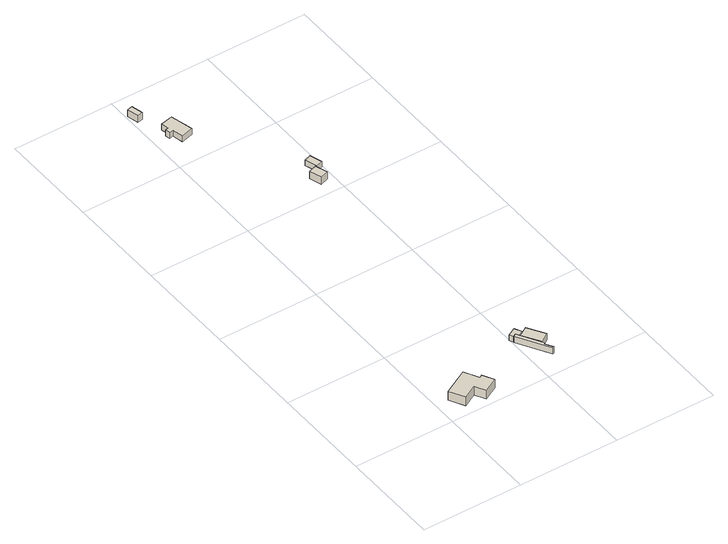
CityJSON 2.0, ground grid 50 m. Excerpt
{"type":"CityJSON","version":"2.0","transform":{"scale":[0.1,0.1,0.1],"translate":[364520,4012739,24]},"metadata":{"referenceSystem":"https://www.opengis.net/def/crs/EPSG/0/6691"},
"CityObjects":{
"building1":{"type":"Building","attributes":{"枝番":1,"usage":"411","measuredHeight":10.8,"BuildingDetails.prefecture":"10","BuildingDetails.city":"10207","BuildingDetails.surveyYear":2016},"geometry":[{"type":"Solid","lod":"1","boundaries":[[[[0,1,2,3,4,5,6,7]],[[6,8,9,7]],[[5,10,8,6]],[[4,11,10,5]],[[3,12,11,4]],[[2,13,12,3]],[[1,14,13,2]],[[0,15,14,1]],[[7,9,15,0]],[[8,10,11,12,13,14,15,9]]]]}]},
"building2":{"type":"Building","attributes":{"枝番":1,"measuredHeight":6.4,"BuildingDetails.prefecture":"10","BuildingDetails.city":"10207"},"geometry":[{"type":"Solid","lod":"1","boundaries":[[[[16,17,18,19,20,21]],[[20,22,23,21]],[[19,24,22,20]],[[18,25,24,19]],[[17,26,25,18]],[[16,27,26,17]],[[21,23,27,16]],[[22,24,25,26,27,23]]]]}]},
"building3":{"type":"Building","attributes":{"枝番":1,"usage":"431","measuredHeight":3.4,"BuildingDetails.prefecture":"10","BuildingDetails.city":"10207","BuildingDetails.surveyYear":2016},"geometry":[{"type":"Solid","lod":"1","boundaries":[[[[28,29,30,31,32,33]],[[32,34,35,33]],[[31,36,34,32]],[[30,37,36,31]],[[29,38,37,30]],[[28,39,38,29]],[[33,35,39,28]],[[34,36,37,38,39,35]]]]}]},
"building4":{"type":"Building","attributes":{"枝番":1,"usage":"454","measuredHeight":4,"BuildingDetails.prefecture":"10","BuildingDetails.city":"10207","BuildingDetails.surveyYear":2016},"geometry":[{"type":"Solid","lod":"1","boundaries":[[[[40,41,42,43]],[[42,44,45,43]],[[41,46,44,42]],[[40,47,46,41]],[[43,45,47,40]],[[44,46,47,45]]]]}]},
"building5":{"type":"Building","attributes":{"枝番":1,"利根川水系渡良瀬川洪水浸水想定区域（想定最大規模）.規模":"L2","利根川水系渡良瀬川洪水浸水想定区域（想定最大規模）.浸水ランク":"1","利根川水系渡良瀬川洪水浸水想定区域（想定最大規模）.浸水深":0.43,"利根川水系渡良瀬川洪水浸水想定区域（想定最大規模）.継続時間":2.8,"measuredHeight":4.5,"BuildingDetails.prefecture":"10","BuildingDetails.city":"10207"},"geometry":[{"type":"Solid","lod":"1","boundaries":[[[[48,49,50,51]],[[50,52,53,51]],[[49,54,52,50]],[[48,55,54,49]],[[51,53,55,48]],[[52,54,55,53]]]]}]},
"building6":{"type":"Building","attributes":{"枝番":1,"利根川水系渡良瀬川洪水浸水想定区域（想定最大規模）.規模":"L2","利根川水系渡良瀬川洪水浸水想定区域（想定最大規模）.浸水ランク":"1","利根川水系渡良瀬川洪水浸水想定区域（想定最大規模）.浸水深":0.22,"measuredHeight":3.6,"BuildingDetails.prefecture":"10","BuildingDetails.city":"10207"},"geometry":[{"type":"Solid","lod":"1","boundaries":[[[[56,57,58,59,60,61,62,63]],[[62,64,65,63]],[[61,66,64,62]],[[60,67,66,61]],[[59,68,67,60]],[[58,69,68,59]],[[57,70,69,58]],[[56,71,70,57]],[[63,65,71,56]],[[64,66,67,68,69,70,71,65]]]]}]},
"building7":{"type":"Building","attributes":{"枝番":1,"利根川水系渡良瀬川洪水浸水想定区域（想定最大規模）.規模":"L2","利根川水系渡良瀬川洪水浸水想定区域（想定最大規模）.浸水ランク":"2","利根川水系渡良瀬川洪水浸水想定区域（想定最大規模）.浸水深":0.52,"利根川水系渡良瀬川洪水浸水想定区域（想定最大規模）.継続時間":0.9,"measuredHeight":4.4,"BuildingDetails.prefecture":"10","BuildingDetails.city":"10207"},"geometry":[{"type":"Solid","lod":"1","boundaries":[[[[72,73,74,75]],[[74,76,77,75]],[[73,78,76,74]],[[72,79,78,73]],[[75,77,79,72]],[[76,78,79,77]]]]}]},
"building8":{"type":"Building","attributes":{"枝番":1,"利根川水系渡良瀬川洪水浸水想定区域（想定最大規模）.規模":"L2","利根川水系渡良瀬川洪水浸水想定区域（想定最大規模）.浸水ランク":"1","利根川水系渡良瀬川洪水浸水想定区域（想定最大規模）.浸水深":0.32,"利根川水系渡良瀬川洪水浸水想定区域（想定最大規模）.継続時間":0.9,"BuildingDetails.prefecture":"10","BuildingDetails.city":"10207"},"geometry":[{"type":"Solid","lod":"1","boundaries":[[[[80,81,82,83]],[[82,84,85,83]],[[81,86,84,82]],[[80,87,86,81]],[[83,85,87,80]],[[84,86,87,85]]]]}]}
},
"vertices":[
[154,59,31],[86,22,31],[46,96,31],[169,163,31],[208,92,31],[222,99,31],[252,45,31],[182,7,31],[252,45,80],[182,7,80],[222,99,80],[208,92,80],[169,163,80],[46,96,80],[86,22,80],[154,59,80],
[489,242,27],[504,251,27],[574,132,27],[567,128,27],[589,90,27],[582,86,27],[589,90,61],[582,86,61],[567,128,61],[574,132,61],[504,251,61],[489,242,61],
[504,255,25],[491,248,25],[481,266,25],[522,288,25],[542,253,25],[514,238,25],[542,253,55],[514,238,55],[522,288,55],[481,266,55],[491,248,55],[504,255,55],
[517,234,24],[563,262,24],[616,177,24],[571,148,24],[616,177,59],[571,148,59],[563,262,59],[517,234,59],
[8,2393,3],[35,2400,3],[49,2343,3],[23,2337,3],[49,2343,41],[23,2337,41],[35,2400,41],[8,2393,41],
[88,2174,9],[69,2169,9],[63,2194,9],[81,2198,9],[72,2234,9],[133,2249,9],[161,2136,9],[101,2121,9],[161,2136,42],[101,2121,42],[133,2249,42],[72,2234,42],[81,2198,42],[63,2194,42],[69,2169,42],[88,2174,42],
[408,1625,1],[448,1638,1],[468,1579,1],[428,1566,1],[468,1579,42],[428,1566,42],[448,1638,42],[408,1625,42],
[437,1698,8],[470,1710,8],[490,1650,8],[457,1639,8],[490,1650,38],[457,1639,38],[470,1710,38],[437,1698,38]
]}
